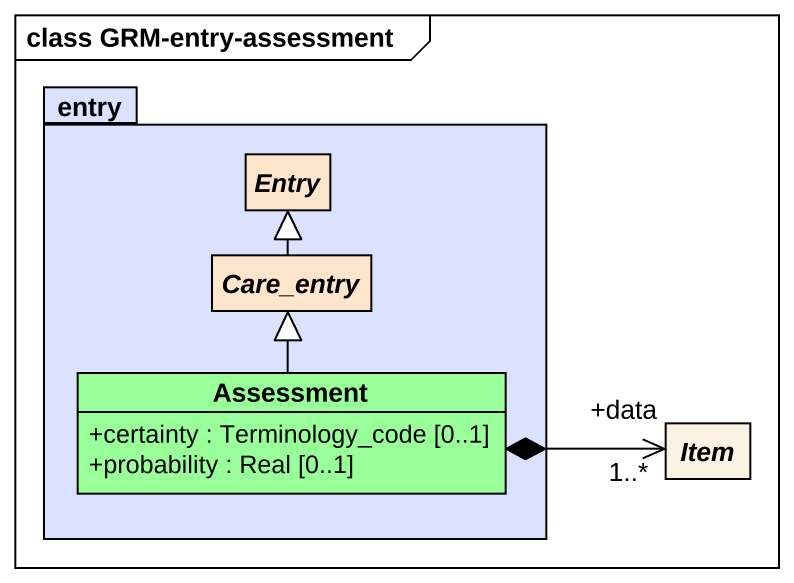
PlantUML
@startuml
mainframe class GRM-entry-assessment
hide circle
hide empty members
skinparam classAttributeIconSize 0
package entry #DBE2FF {
  abstract class Entry #FFE5CB
  abstract class Care_entry #FFE5CB
  class Assessment #99FF99 {
    +certainty : Terminology_code [0..1]
    +probability : Real [0..1]
  }
}
abstract class Item
Care_entry -up-|> Entry
Assessment -up-|> Care_entry
Item "+data\n1..*" <-left-* Assessment
@enduml
